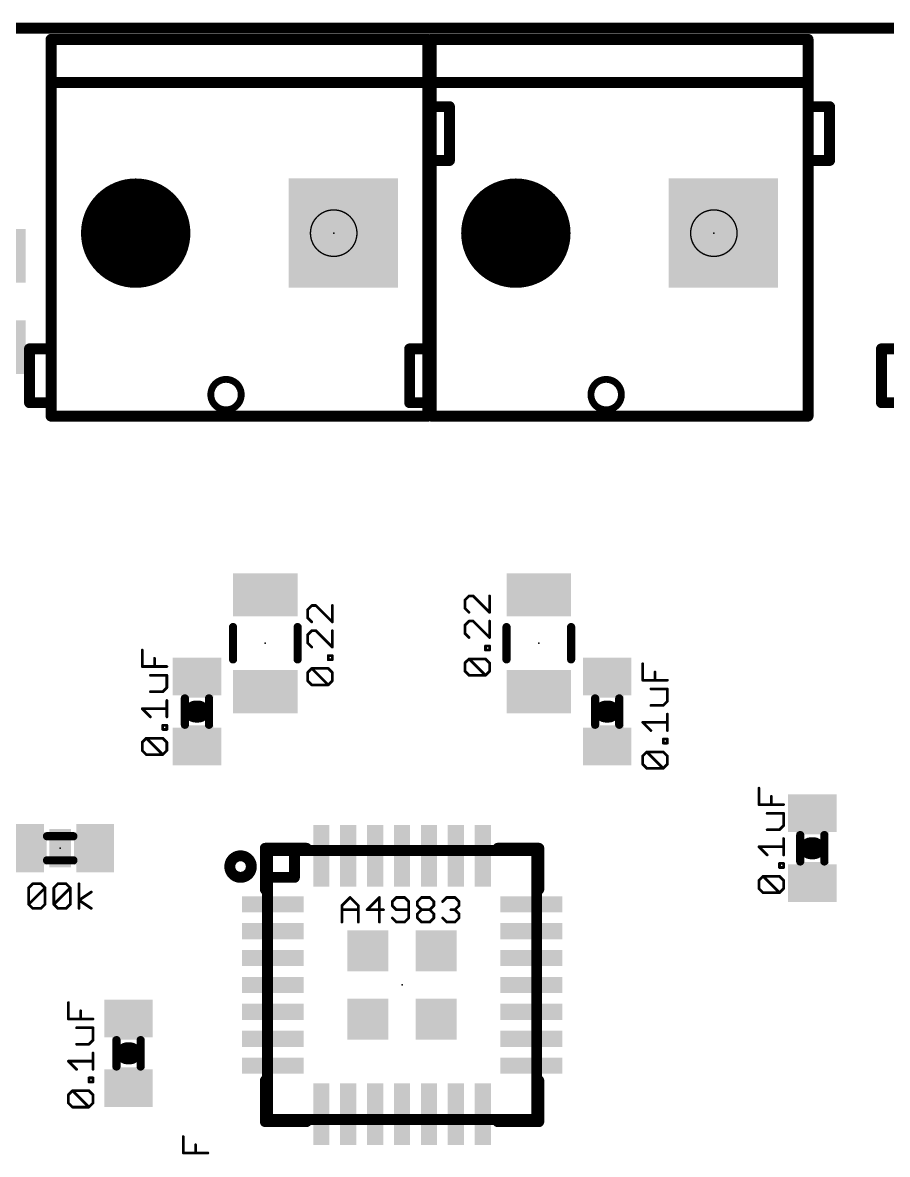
# Model space of a CAD drawing. Extents: x -1.3 to 57.3, y -0.1 to 66.1.
# Drawn here: x 9.46 to 25.52, y 45.11 to 66.14 of the extents above; entities that cross this region are included whole.
import ezdxf

# ---------------------------------------------------------------- set-up
doc = ezdxf.new("R2010")
doc.units = 0
for name, color, linetype in [('17', 110, 'CONTINUOUS'), ('20', 53, 'CONTINUOUS'), ('21', 31, 'CONTINUOUS'), ('23', 53, 'CONTINUOUS'), ('27', 253, 'CONTINUOUS'), ('31', 253, 'CONTINUOUS'), ('51', 53, 'CONTINUOUS')]:
    doc.layers.add(name, color=color, linetype=linetype)

# ---------------------------------------------------------------- blocks, each defined once
blk = doc.blocks.new('RECT')
blk.add_solid([(-0.5, -0.5), (0.5, -0.5), (-0.5, 0.5), (0.5, 0.5)])
blk = doc.blocks.new('SQUAREP')
blk.add_solid([(-0.5, -0.5), (0.5, -0.5), (-0.5, 0.5), (0.5, 0.5)])
blk = doc.blocks.new('ROUNDP')
at = {"const_width": 0.5}
blk.add_lwpolyline([(0, -0.25, 1), (0, 0.25, 1), (0, -0.25)], format="xyb", dxfattribs=at)

msp = doc.modelspace()

# ---------------------------------------------------------------- linework, layer by layer
at = {"layer": '20', "const_width": 0.2032}
msp.add_lwpolyline([(57.15, 66.04), (0, 66.04)], dxfattribs=at)
at = {"layer": '21'}
for points, const_width in [([(9.99, 65.03), (9.99, 65.83)], 0.2032), ([(9.99, 65.83), (16.99, 65.83)], 0.2032), ([(16.99, 65.83), (16.99, 65.03)], 0.2032), ([(17.0512, 65.03), (17.0512, 65.83)], 0.2032), ([(17.0512, 65.83), (24.0512, 65.83)], 0.2032), ([(24.0512, 65.83), (24.0512, 65.03)], 0.2032), ([(9.99, 58.83), (9.99, 65.03)], 0.2032), ([(9.99, 65.03), (16.99, 65.03)], 0.2032), ([(16.99, 65.03), (16.99, 58.83)], 0.2032), ([(17.0512, 58.83), (17.0512, 65.03)], 0.2032), ([(17.0512, 65.03), (24.0512, 65.03)], 0.2032), ([(24.0512, 65.03), (24.0512, 58.83)], 0.2032), ([(16.99, 58.83), (9.99, 58.83)], 0.2032), ([(24.0512, 58.83), (17.0512, 58.83)], 0.2032), ([(13.37, 54.91), (13.37, 54.31)], 0.1524), ([(14.57, 54.91), (14.57, 54.31)], 0.1524), ([(18.45, 54.91), (18.45, 54.31)], 0.1524), ([(19.65, 54.91), (19.65, 54.31)], 0.1524), ([(12.6695, 53.34), (12.7305, 53.34)], 0.4064), ([(20.2895, 53.34), (20.3505, 53.34)], 0.4064), ([(13.97, 50.8), (13.97, 50.038)], 0.2032), ([(13.97, 50.8), (14.732, 50.8)], 0.2032), ([(19.05, 50.8), (18.288, 50.8)], 0.2032), ([(24.0995, 50.8), (24.1605, 50.8)], 0.4064), ([(14.51, 50.76), (14.51, 50.26)], 0.2032), ([(19.05, 50.76), (19.05, 50.038)], 0.2032), ([(14.51, 50.26), (14.01, 50.26)], 0.2032), ([(11.4605, 46.99), (11.3995, 46.99)], 0.4064), ([(13.97, 45.72), (13.97, 46.482)], 0.2032), ([(19.05, 45.72), (19.05, 46.482)], 0.2032), ([(13.97, 45.72), (14.732, 45.72)], 0.2032), ([(19.05, 45.72), (18.288, 45.72)], 0.2032)]:
    msp.add_lwpolyline(points, dxfattribs=dict(at, const_width=const_width))
for points, const_width in [([(10.0408, 65.83, 1), (9.9392, 65.83)], 0.1016), ([(9.99, 65.8808, 1), (9.99, 65.7792)], 0.1016), ([(17.0408, 65.83, 1), (16.9392, 65.83)], 0.1016), ([(16.99, 65.7792, 1), (16.99, 65.8808)], 0.1016), ([(17.102, 65.83, 1), (17.0004, 65.83)], 0.1016), ([(17.0512, 65.8808, 1), (17.0512, 65.7792)], 0.1016), ([(24.102, 65.83, 1), (24.0004, 65.83)], 0.1016), ([(24.0512, 65.7792, 1), (24.0512, 65.8808)], 0.1016), ([(10.0408, 65.03, 1), (9.9392, 65.03)], 0.1016), ([(9.99, 65.0808, 1), (9.99, 64.9792)], 0.1016), ([(9.9392, 65.03, 1), (10.0408, 65.03)], 0.1016), ([(17.0408, 65.03, 1), (16.9392, 65.03)], 0.1016), ([(16.9392, 65.03, 1), (17.0408, 65.03)], 0.1016), ([(16.99, 64.9792, 1), (16.99, 65.0808)], 0.1016), ([(17.102, 65.03, 1), (17.0004, 65.03)], 0.1016), ([(17.0512, 65.0808, 1), (17.0512, 64.9792)], 0.1016), ([(17.0004, 65.03, 1), (17.102, 65.03)], 0.1016), ([(24.102, 65.03, 1), (24.0004, 65.03)], 0.1016), ([(24.0004, 65.03, 1), (24.102, 65.03)], 0.1016), ([(24.0512, 64.9792, 1), (24.0512, 65.0808)], 0.1016), ([(9.99, 58.8808, 1), (9.99, 58.7792)], 0.1016), ([(16.99, 58.7792, 1), (16.99, 58.8808)], 0.1016), ([(17.0512, 58.8808, 1), (17.0512, 58.7792)], 0.1016), ([(24.0512, 58.7792, 1), (24.0512, 58.8808)], 0.1016), ([(9.9392, 58.83, 1), (10.0408, 58.83)], 0.1016), ([(16.9392, 58.83, 1), (17.0408, 58.83)], 0.1016), ([(17.0004, 58.83, 1), (17.102, 58.83)], 0.1016), ([(24.0004, 58.83, 1), (24.102, 58.83)], 0.1016), ([(13.4081, 54.91, 1), (13.3319, 54.91)], 0.0762), ([(14.6081, 54.91, 1), (14.5319, 54.91)], 0.0762), ([(18.4881, 54.91, 1), (18.4119, 54.91)], 0.0762), ([(19.6881, 54.91, 1), (19.6119, 54.91)], 0.0762), ([(13.3319, 54.31, 1), (13.4081, 54.31)], 0.0762), ([(14.5319, 54.31, 1), (14.6081, 54.31)], 0.0762), ([(18.4119, 54.31, 1), (18.4881, 54.31)], 0.0762), ([(19.6119, 54.31, 1), (19.6881, 54.31)], 0.0762), ([(12.6695, 53.4416, 1), (12.6695, 53.2384)], 0.2032), ([(12.7305, 53.2384, 1), (12.7305, 53.4416)], 0.2032), ([(20.2895, 53.4416, 1), (20.2895, 53.2384)], 0.2032), ([(20.3505, 53.2384, 1), (20.3505, 53.4416)], 0.2032), ([(14.0208, 50.8, 1), (13.9192, 50.8)], 0.1016), ([(13.97, 50.8508, 1), (13.97, 50.7492)], 0.1016), ([(14.732, 50.7492, 1), (14.732, 50.8508)], 0.1016), ([(18.288, 50.8508, 1), (18.288, 50.7492)], 0.1016), ([(19.05, 50.7492, 1), (19.05, 50.8508)], 0.1016), ([(24.0995, 50.9016, 1), (24.0995, 50.6984)], 0.2032), ([(24.1605, 50.6984, 1), (24.1605, 50.9016)], 0.2032), ([(13.51, 50.26, 1), (13.51, 50.66, 1), (13.51, 50.26)], 0.2032), ([(14.5608, 50.76, 1), (14.4592, 50.76)], 0.1016), ([(19.1008, 50.76, 1), (18.9992, 50.76)], 0.1016), ([(14.01, 50.3108, 1), (14.01, 50.2092)], 0.1016), ([(14.4592, 50.26, 1), (14.5608, 50.26)], 0.1016), ([(14.51, 50.2092, 1), (14.51, 50.3108)], 0.1016), ([(13.9192, 50.038, 1), (14.0208, 50.038)], 0.1016), ([(18.9992, 50.038, 1), (19.1008, 50.038)], 0.1016), ([(11.3995, 47.0916, 1), (11.3995, 46.8884)], 0.2032), ([(11.4605, 46.8884, 1), (11.4605, 47.0916)], 0.2032), ([(14.0208, 46.482, 1), (13.9192, 46.482)], 0.1016), ([(19.1008, 46.482, 1), (18.9992, 46.482)], 0.1016), ([(13.97, 45.7708, 1), (13.97, 45.6692)], 0.1016), ([(13.9192, 45.72, 1), (14.0208, 45.72)], 0.1016), ([(14.732, 45.6692, 1), (14.732, 45.7708)], 0.1016), ([(18.288, 45.7708, 1), (18.288, 45.6692)], 0.1016), ([(18.9992, 45.72, 1), (19.1008, 45.72)], 0.1016), ([(19.05, 45.6692, 1), (19.05, 45.7708)], 0.1016)]:
    msp.add_lwpolyline(points, format="xyb", dxfattribs=dict(at, const_width=const_width))
at = {"layer": '23'}
for p in [(15.24, 62.23), (22.3012, 62.23), (13.97, 54.61), (19.05, 54.61), (12.7, 53.34), (20.32, 53.34), (10.16, 50.8), (24.13, 50.8), (16.51, 48.26), (11.43, 46.99)]:
    msp.add_point(p, dxfattribs=at)
at = {"layer": '27', "const_width": 0.0508}
for points in [[(14.8333, 55.3109), (14.757, 55.2346)], [(14.9095, 55.3109), (14.8333, 55.3109)], [(15.2146, 55.0058), (14.9095, 55.3109)], [(15.2146, 55.3109), (15.2146, 55.0058)], [(17.7543, 55.4887), (17.678, 55.4124)], [(17.678, 55.4124), (17.678, 55.2599)], [(17.8305, 55.4887), (17.7543, 55.4887)], [(18.1356, 55.1836), (17.8305, 55.4887)], [(18.1356, 55.4887), (18.1356, 55.1836)], [(14.757, 55.2346), (14.757, 55.0821)], [(14.757, 55.0821), (14.8333, 55.0058)], [(17.678, 55.2599), (17.7543, 55.1836)], [(17.7543, 55.0209), (17.678, 54.9447)], [(17.678, 54.9447), (17.678, 54.7921)], [(17.8305, 55.0209), (17.7543, 55.0209)], [(18.1356, 54.7159), (17.8305, 55.0209)], [(18.1356, 55.0209), (18.1356, 54.7159)], [(14.8333, 54.8431), (14.757, 54.7669)], [(14.757, 54.7669), (14.757, 54.6143)], [(14.9095, 54.8431), (14.8333, 54.8431)], [(15.2146, 54.5381), (14.9095, 54.8431)], [(15.2146, 54.8431), (15.2146, 54.5381)], [(17.678, 54.7921), (17.7543, 54.7159)], [(11.6836, 54.1771), (11.6836, 54.4821)], [(14.757, 54.6143), (14.8333, 54.5381)], [(18.0593, 54.482), (18.0593, 54.5583)], [(18.0593, 54.5583), (18.1356, 54.5583)], [(18.1356, 54.482), (18.0593, 54.482)], [(18.1356, 54.5583), (18.1356, 54.482)], [(11.9124, 54.1771), (11.9124, 54.3296)], [(15.1383, 54.3042), (15.1383, 54.3805)], [(15.1383, 54.3805), (15.2146, 54.3805)], [(15.2146, 54.3042), (15.1383, 54.3042)], [(15.2146, 54.3805), (15.2146, 54.3042)], [(17.678, 54.243), (17.7543, 54.3193)], [(17.678, 54.0905), (17.678, 54.243)], [(17.7543, 54.3193), (18.0593, 54.3193)], [(18.0593, 54.0142), (17.7543, 54.3193)], [(18.0593, 54.3193), (18.1356, 54.243)], [(18.1356, 54.243), (18.1356, 54.0905)], [(12.1412, 54.1771), (11.6836, 54.1771)], [(14.757, 54.0652), (14.8333, 54.1415)], [(14.757, 53.9127), (14.757, 54.0652)], [(14.8333, 54.1415), (15.1383, 54.1415)], [(15.1383, 53.8364), (14.8333, 54.1415)], [(15.1383, 54.1415), (15.2146, 54.0652)], [(15.2146, 54.0652), (15.2146, 53.9127)], [(17.7543, 54.0142), (17.678, 54.0905)], [(18.1356, 54.0905), (18.0593, 54.0142)], [(20.98, 53.9231), (20.98, 54.2281)], [(21.2088, 53.9231), (21.2088, 54.0756)], [(12.1412, 54.0144), (11.8361, 54.0144)], [(12.1412, 53.7856), (12.1412, 54.0144)], [(14.8333, 53.8364), (14.757, 53.9127)], [(15.1383, 53.8364), (14.8333, 53.8364)], [(15.2146, 53.9127), (15.1383, 53.8364)], [(18.0593, 54.0142), (17.7543, 54.0142)], [(21.4376, 53.9231), (20.98, 53.9231)], [(11.8361, 53.7093), (12.0649, 53.7093)], [(12.0649, 53.7093), (12.1412, 53.7856)], [(21.4376, 53.7604), (21.1325, 53.7604)], [(21.4376, 53.5316), (21.4376, 53.7604)], [(11.8361, 53.2415), (11.6836, 53.3941)], [(11.6836, 53.3941), (12.1412, 53.3941)], [(12.1412, 53.2415), (12.1412, 53.5466)], [(21.1325, 53.4553), (21.3613, 53.4553)], [(21.3613, 53.4553), (21.4376, 53.5316)], [(21.4376, 52.9875), (21.4376, 53.2926)], [(12.0649, 53.0077), (12.0649, 53.0839)], [(12.0649, 53.0839), (12.1412, 53.0839)], [(12.1412, 53.0077), (12.0649, 53.0077)], [(12.1412, 53.0839), (12.1412, 53.0077)], [(21.1325, 52.9875), (20.98, 53.1401)], [(20.98, 53.1401), (21.4376, 53.1401)], [(11.6836, 52.7687), (11.7599, 52.845)], [(11.6836, 52.6162), (11.6836, 52.7687)], [(11.7599, 52.845), (12.0649, 52.845)], [(12.0649, 52.5399), (11.7599, 52.845)], [(12.0649, 52.845), (12.1412, 52.7687)], [(12.1412, 52.7687), (12.1412, 52.6162)], [(21.3613, 52.7537), (21.3613, 52.8299)], [(21.3613, 52.8299), (21.4376, 52.8299)], [(21.4376, 52.8299), (21.4376, 52.7537)], [(11.7599, 52.5399), (11.6836, 52.6162)], [(12.1412, 52.6162), (12.0649, 52.5399)], [(20.98, 52.5147), (21.0563, 52.591)], [(21.0563, 52.591), (21.3613, 52.591)], [(21.3613, 52.2859), (21.0563, 52.591)], [(21.4376, 52.7537), (21.3613, 52.7537)], [(21.3613, 52.591), (21.4376, 52.5147)], [(12.0649, 52.5399), (11.7599, 52.5399)], [(20.98, 52.3622), (20.98, 52.5147)], [(21.0563, 52.2859), (20.98, 52.3622)], [(21.4376, 52.3622), (21.3613, 52.2859)], [(21.4376, 52.5147), (21.4376, 52.3622)], [(21.3613, 52.2859), (21.0563, 52.2859)], [(23.139, 51.6117), (23.139, 51.9167)], [(23.3678, 51.6117), (23.3678, 51.7642)], [(23.5966, 51.6117), (23.139, 51.6117)], [(23.5966, 51.449), (23.2915, 51.449)], [(23.5966, 51.2202), (23.5966, 51.449)], [(23.2915, 51.1439), (23.5203, 51.1439)], [(23.5203, 51.1439), (23.5966, 51.2202)], [(23.5966, 50.6761), (23.5966, 50.9812)], [(23.2915, 50.6761), (23.139, 50.8287)], [(23.139, 50.8287), (23.5966, 50.8287)], [(23.5203, 50.4423), (23.5203, 50.5185)], [(23.5203, 50.5185), (23.5966, 50.5185)], [(23.5966, 50.5185), (23.5966, 50.4423)], [(23.139, 50.2033), (23.2153, 50.2796)], [(23.2153, 50.2796), (23.5203, 50.2796)], [(23.5203, 49.9745), (23.2153, 50.2796)], [(23.5966, 50.4423), (23.5203, 50.4423)], [(23.5203, 50.2796), (23.5966, 50.2033)], [(9.5737, 50.0637), (9.6499, 50.14)], [(9.5737, 49.7587), (9.5737, 50.0637)], [(9.5737, 49.7587), (9.8787, 50.0637)], [(9.6499, 50.14), (9.8025, 50.14)], [(9.8025, 50.14), (9.8787, 50.0637)], [(9.8787, 50.0637), (9.8787, 49.7587)], [(10.0414, 50.0637), (10.1177, 50.14)], [(10.0414, 49.7587), (10.0414, 50.0637)], [(10.0414, 49.7587), (10.3465, 50.0637)], [(10.1177, 50.14), (10.2702, 50.14)], [(10.2702, 50.14), (10.3465, 50.0637)], [(10.3465, 50.0637), (10.3465, 49.7587)], [(10.5092, 49.6824), (10.5092, 50.14)], [(23.139, 50.0508), (23.139, 50.2033)], [(23.2153, 49.9745), (23.139, 50.0508)], [(23.5966, 50.0508), (23.5203, 49.9745)], [(23.5966, 50.2033), (23.5966, 50.0508)], [(10.5092, 49.8349), (10.738, 49.9875)], [(10.738, 49.6824), (10.5092, 49.8349)], [(15.3924, 49.7335), (15.5449, 49.886)], [(15.5449, 49.886), (15.6975, 49.7335)], [(16.089, 49.886), (15.8602, 49.6572)], [(16.089, 49.4284), (16.089, 49.886)], [(16.4042, 49.886), (16.3279, 49.8097)], [(16.5567, 49.886), (16.4042, 49.886)], [(16.633, 49.8097), (16.5567, 49.886)], [(16.7957, 49.8097), (16.8719, 49.886)], [(16.8719, 49.886), (17.0245, 49.886)], [(17.0245, 49.886), (17.1007, 49.8097)], [(17.2634, 49.8097), (17.3397, 49.886)], [(17.3397, 49.886), (17.4922, 49.886)], [(17.4922, 49.886), (17.5685, 49.8097)], [(23.5203, 49.9745), (23.2153, 49.9745)], [(9.6499, 49.6824), (9.5737, 49.7587)], [(9.8025, 49.6824), (9.6499, 49.6824)], [(9.8787, 49.7587), (9.8025, 49.6824)], [(10.1177, 49.6824), (10.0414, 49.7587)], [(10.2702, 49.6824), (10.1177, 49.6824)], [(10.3465, 49.7587), (10.2702, 49.6824)], [(15.3924, 49.4284), (15.3924, 49.7335)], [(15.3924, 49.6572), (15.6975, 49.6572)], [(15.6975, 49.7335), (15.6975, 49.4284)], [(15.8602, 49.6572), (16.1652, 49.6572)], [(16.3279, 49.8097), (16.3279, 49.7335)], [(16.3279, 49.7335), (16.4042, 49.6572)], [(16.4042, 49.6572), (16.633, 49.6572)], [(16.633, 49.5047), (16.633, 49.8097)], [(16.7957, 49.7335), (16.7957, 49.8097)], [(16.8719, 49.6572), (16.7957, 49.7335)], [(16.7957, 49.5809), (16.8719, 49.6572)], [(16.8719, 49.6572), (17.0245, 49.6572)], [(17.1007, 49.7335), (17.0245, 49.6572)], [(17.0245, 49.6572), (17.1007, 49.5809)], [(17.1007, 49.8097), (17.1007, 49.7335)], [(17.4922, 49.6572), (17.416, 49.6572)], [(17.5685, 49.7335), (17.4922, 49.6572)], [(17.4922, 49.6572), (17.5685, 49.5809)], [(17.5685, 49.8097), (17.5685, 49.7335)], [(16.3279, 49.5047), (16.4042, 49.4284)], [(16.4042, 49.4284), (16.5567, 49.4284)], [(16.5567, 49.4284), (16.633, 49.5047)], [(16.7957, 49.5047), (16.7957, 49.5809)], [(16.8719, 49.4284), (16.7957, 49.5047)], [(17.0245, 49.4284), (16.8719, 49.4284)], [(17.1007, 49.5047), (17.0245, 49.4284)], [(17.1007, 49.5809), (17.1007, 49.5047)], [(17.3397, 49.4284), (17.2634, 49.5047)], [(17.4922, 49.4284), (17.3397, 49.4284)], [(17.5685, 49.5047), (17.4922, 49.4284)], [(17.5685, 49.5809), (17.5685, 49.5047)], [(10.312, 47.6271), (10.312, 47.9322)], [(10.5408, 47.6271), (10.5408, 47.7797)], [(10.7696, 47.6271), (10.312, 47.6271)], [(10.7696, 47.4644), (10.4645, 47.4644)], [(10.7696, 47.2356), (10.7696, 47.4644)], [(10.4645, 47.1594), (10.6933, 47.1594)], [(10.6933, 47.1594), (10.7696, 47.2356)], [(10.7696, 46.6916), (10.7696, 46.9967)], [(10.4645, 46.6916), (10.312, 46.8441)], [(10.312, 46.8441), (10.7696, 46.8441)], [(10.6933, 46.4577), (10.6933, 46.534)], [(10.6933, 46.534), (10.7696, 46.534)], [(10.7696, 46.4577), (10.6933, 46.4577)], [(10.7696, 46.534), (10.7696, 46.4577)], [(10.312, 46.2188), (10.3883, 46.295)], [(10.3883, 46.295), (10.6933, 46.295)], [(10.6933, 45.99), (10.3883, 46.295)], [(10.6933, 46.295), (10.7696, 46.2188)], [(10.312, 46.0662), (10.312, 46.2188)], [(10.3883, 45.99), (10.312, 46.0662)], [(10.7696, 46.0662), (10.6933, 45.99)], [(10.7696, 46.2188), (10.7696, 46.0662)], [(10.6933, 45.99), (10.3883, 45.99)], [(12.4456, 45.1379), (12.4456, 45.443)], [(12.6744, 45.1379), (12.6744, 45.2905)], [(12.9032, 45.1379), (12.4456, 45.1379)]]:
    msp.add_lwpolyline(points, dxfattribs=at)
at = {"layer": '27', "const_width": 0.0254}
for points in [[(14.8333, 55.3236, 1), (14.8333, 55.2982)], [(14.8423, 55.3019, 1), (14.8243, 55.3199)], [(14.9185, 55.3199, 1), (14.9006, 55.3019)], [(14.9095, 55.2982, 1), (14.9095, 55.3236)], [(15.2273, 55.3109, 1), (15.2019, 55.3109)], [(17.6907, 55.4124, 1), (17.6653, 55.4124)], [(17.669, 55.4214, 1), (17.687, 55.4035)], [(17.7543, 55.5014, 1), (17.7543, 55.476)], [(17.7633, 55.4797, 1), (17.7453, 55.4977)], [(17.8395, 55.4977, 1), (17.8216, 55.4797)], [(17.8305, 55.476, 1), (17.8305, 55.5014)], [(18.1483, 55.4887, 1), (18.1229, 55.4887)], [(14.7697, 55.2346, 1), (14.7443, 55.2346)], [(14.748, 55.2436, 1), (14.766, 55.2257)], [(14.766, 55.0911, 1), (14.748, 55.0731)], [(17.687, 55.2689, 1), (17.669, 55.2509)], [(17.6653, 55.2599, 1), (17.6907, 55.2599)], [(17.7453, 55.1747, 1), (17.7633, 55.1926)], [(18.1229, 55.1836, 1), (18.1483, 55.1836)], [(18.1266, 55.1747, 1), (18.1446, 55.1926)], [(14.7443, 55.0821, 1), (14.7697, 55.0821)], [(14.8243, 54.9969, 1), (14.8423, 55.0148)], [(15.2019, 55.0058, 1), (15.2273, 55.0058)], [(15.2056, 54.9969, 1), (15.2236, 55.0148)], [(17.6907, 54.9447, 1), (17.6653, 54.9447)], [(17.669, 54.9537, 1), (17.687, 54.9357)], [(17.7543, 55.0336, 1), (17.7543, 55.0082)], [(17.7633, 55.012, 1), (17.7453, 55.0299)], [(17.8395, 55.0299, 1), (17.8216, 55.012)], [(17.8305, 55.0082, 1), (17.8305, 55.0336)], [(18.1483, 55.0209, 1), (18.1229, 55.0209)], [(14.7697, 54.7669, 1), (14.7443, 54.7669)], [(14.748, 54.7759, 1), (14.766, 54.7579)], [(14.8333, 54.8558, 1), (14.8333, 54.8304)], [(14.8423, 54.8342, 1), (14.8243, 54.8521)], [(14.9185, 54.8521, 1), (14.9006, 54.8342)], [(14.9095, 54.8304, 1), (14.9095, 54.8558)], [(15.2273, 54.8431, 1), (15.2019, 54.8431)], [(17.687, 54.8011, 1), (17.669, 54.7832)], [(17.6653, 54.7921, 1), (17.6907, 54.7921)], [(17.7453, 54.7069, 1), (17.7633, 54.7249)], [(18.1229, 54.7159, 1), (18.1483, 54.7159)], [(18.1266, 54.7069, 1), (18.1446, 54.7249)], [(11.6963, 54.4821, 1), (11.6709, 54.4821)], [(14.766, 54.6233, 1), (14.748, 54.6054)], [(14.7443, 54.6143, 1), (14.7697, 54.6143)], [(14.8243, 54.5291, 1), (14.8423, 54.5471)], [(15.2019, 54.5381, 1), (15.2273, 54.5381)], [(15.2056, 54.5291, 1), (15.2236, 54.5471)], [(18.072, 54.5583, 1), (18.0466, 54.5583)], [(18.0593, 54.571, 1), (18.0593, 54.5456)], [(18.0593, 54.4947, 1), (18.0593, 54.4693)], [(18.0466, 54.482, 1), (18.072, 54.482)], [(18.1483, 54.5583, 1), (18.1229, 54.5583)], [(18.1229, 54.482, 1), (18.1483, 54.482)], [(18.1356, 54.5456, 1), (18.1356, 54.571)], [(18.1356, 54.4693, 1), (18.1356, 54.4947)], [(11.9251, 54.3296, 1), (11.8997, 54.3296)], [(15.151, 54.3805, 1), (15.1256, 54.3805)], [(15.1383, 54.3932, 1), (15.1383, 54.3678)], [(15.1383, 54.3169, 1), (15.1383, 54.2915)], [(15.1256, 54.3042, 1), (15.151, 54.3042)], [(15.2273, 54.3805, 1), (15.2019, 54.3805)], [(15.2019, 54.3042, 1), (15.2273, 54.3042)], [(15.2146, 54.3678, 1), (15.2146, 54.3932)], [(15.2146, 54.2915, 1), (15.2146, 54.3169)], [(17.6907, 54.243, 1), (17.6653, 54.243)], [(17.669, 54.252, 1), (17.687, 54.2341)], [(17.7543, 54.332, 1), (17.7543, 54.3066)], [(17.7633, 54.3283, 1), (17.7453, 54.3103)], [(17.7633, 54.3103, 1), (17.7453, 54.3283)], [(18.0683, 54.3283, 1), (18.0504, 54.3103)], [(18.0593, 54.3066, 1), (18.0593, 54.332)], [(18.1483, 54.243, 1), (18.1229, 54.243)], [(18.1266, 54.2341, 1), (18.1446, 54.252)], [(11.6836, 54.1898, 1), (11.6836, 54.1644)], [(11.6709, 54.1771, 1), (11.6963, 54.1771)], [(11.8997, 54.1771, 1), (11.9251, 54.1771)], [(12.1412, 54.1644, 1), (12.1412, 54.1898)], [(14.7697, 54.0652, 1), (14.7443, 54.0652)], [(14.748, 54.0742, 1), (14.766, 54.0563)], [(14.8333, 54.1542, 1), (14.8333, 54.1288)], [(14.8423, 54.1505, 1), (14.8243, 54.1325)], [(14.8423, 54.1325, 1), (14.8243, 54.1505)], [(15.1473, 54.1505, 1), (15.1294, 54.1325)], [(15.1383, 54.1288, 1), (15.1383, 54.1542)], [(15.2273, 54.0652, 1), (15.2019, 54.0652)], [(15.2056, 54.0563, 1), (15.2236, 54.0742)], [(17.687, 54.0995, 1), (17.669, 54.0815)], [(17.6653, 54.0905, 1), (17.6907, 54.0905)], [(18.1229, 54.0905, 1), (18.1483, 54.0905)], [(18.1446, 54.0815, 1), (18.1266, 54.0995)], [(20.9927, 54.2281, 1), (20.9673, 54.2281)], [(21.2215, 54.0756, 1), (21.1961, 54.0756)], [(11.8361, 54.0271, 1), (11.8361, 54.0017)], [(12.1539, 54.0144, 1), (12.1285, 54.0144)], [(12.1412, 54.0017, 1), (12.1412, 54.0271)], [(14.766, 53.9217, 1), (14.748, 53.9037)], [(14.7443, 53.9127, 1), (14.7697, 53.9127)], [(14.8333, 53.8491, 1), (14.8333, 53.8237)], [(14.8243, 53.8275, 1), (14.8423, 53.8454)], [(15.1294, 53.8454, 1), (15.1473, 53.8275)], [(15.1294, 53.8275, 1), (15.1473, 53.8454)], [(15.1383, 53.8237, 1), (15.1383, 53.8491)], [(15.2019, 53.9127, 1), (15.2273, 53.9127)], [(15.2236, 53.9037, 1), (15.2056, 53.9217)], [(17.7543, 54.0269, 1), (17.7543, 54.0015)], [(17.7453, 54.0053, 1), (17.7633, 54.0232)], [(18.0504, 54.0232, 1), (18.0683, 54.0053)], [(18.0504, 54.0053, 1), (18.0683, 54.0232)], [(18.0593, 54.0015, 1), (18.0593, 54.0269)], [(20.98, 53.9358, 1), (20.98, 53.9104)], [(20.9673, 53.9231, 1), (20.9927, 53.9231)], [(21.1961, 53.9231, 1), (21.2215, 53.9231)], [(21.4376, 53.9104, 1), (21.4376, 53.9358)], [(11.8361, 53.722, 1), (11.8361, 53.6966)], [(12.056, 53.7183, 1), (12.0739, 53.7003)], [(12.0649, 53.6966, 1), (12.0649, 53.722)], [(12.1285, 53.7856, 1), (12.1539, 53.7856)], [(12.1502, 53.7766, 1), (12.1322, 53.7945)], [(21.1325, 53.7731, 1), (21.1325, 53.7477)], [(21.4503, 53.7604, 1), (21.4249, 53.7604)], [(21.4376, 53.7477, 1), (21.4376, 53.7731)], [(11.6836, 53.4068, 1), (11.6836, 53.3814)], [(11.6926, 53.403, 1), (11.6746, 53.3851)], [(12.1539, 53.5466, 1), (12.1285, 53.5466)], [(12.1412, 53.3814, 1), (12.1412, 53.4068)], [(21.1325, 53.468, 1), (21.1325, 53.4426)], [(21.3524, 53.4643, 1), (21.3703, 53.4463)], [(21.3613, 53.4426, 1), (21.3613, 53.468)], [(21.4249, 53.5316, 1), (21.4503, 53.5316)], [(21.4466, 53.5226, 1), (21.4286, 53.5405)], [(11.8272, 53.2326, 1), (11.8451, 53.2505)], [(12.1285, 53.2415, 1), (12.1539, 53.2415)], [(21.4503, 53.2926, 1), (21.4249, 53.2926)], [(12.0776, 53.0839, 1), (12.0522, 53.0839)], [(12.0649, 53.0966, 1), (12.0649, 53.0712)], [(12.0649, 53.0204, 1), (12.0649, 52.995)], [(12.0522, 53.0077, 1), (12.0776, 53.0077)], [(12.1539, 53.0839, 1), (12.1285, 53.0839)], [(12.1285, 53.0077, 1), (12.1539, 53.0077)], [(12.1412, 53.0712, 1), (12.1412, 53.0966)], [(12.1412, 52.995, 1), (12.1412, 53.0204)], [(20.98, 53.1528, 1), (20.98, 53.1274)], [(20.989, 53.149, 1), (20.971, 53.1311)], [(21.1236, 52.9786, 1), (21.1415, 52.9965)], [(21.4249, 52.9875, 1), (21.4503, 52.9875)], [(21.4376, 53.1274, 1), (21.4376, 53.1528)], [(11.6963, 52.7687, 1), (11.6709, 52.7687)], [(11.6746, 52.7777, 1), (11.6926, 52.7597)], [(11.7599, 52.8577, 1), (11.7599, 52.8323)], [(11.7689, 52.8539, 1), (11.7509, 52.836)], [(11.7689, 52.836, 1), (11.7509, 52.8539)], [(12.0739, 52.8539, 1), (12.056, 52.836)], [(12.0649, 52.8323, 1), (12.0649, 52.8577)], [(12.1539, 52.7687, 1), (12.1285, 52.7687)], [(12.1322, 52.7597, 1), (12.1502, 52.7777)], [(21.374, 52.8299, 1), (21.3486, 52.8299)], [(21.3613, 52.8426, 1), (21.3613, 52.8172)], [(21.4503, 52.8299, 1), (21.4249, 52.8299)], [(21.4376, 52.8172, 1), (21.4376, 52.8426)], [(11.6926, 52.6251, 1), (11.6746, 52.6072)], [(11.6709, 52.6162, 1), (11.6963, 52.6162)], [(12.1285, 52.6162, 1), (12.1539, 52.6162)], [(12.1502, 52.6072, 1), (12.1322, 52.6251)], [(21.0563, 52.6037, 1), (21.0563, 52.5783)], [(21.0653, 52.5999, 1), (21.0473, 52.582)], [(21.0653, 52.582, 1), (21.0473, 52.5999)], [(21.3613, 52.7664, 1), (21.3613, 52.741)], [(21.3486, 52.7537, 1), (21.374, 52.7537)], [(21.3703, 52.5999, 1), (21.3524, 52.582)], [(21.3613, 52.5783, 1), (21.3613, 52.6037)], [(21.4249, 52.7537, 1), (21.4503, 52.7537)], [(21.4376, 52.741, 1), (21.4376, 52.7664)], [(11.7599, 52.5526, 1), (11.7599, 52.5272)], [(11.7509, 52.5309, 1), (11.7689, 52.5489)], [(12.056, 52.5489, 1), (12.0739, 52.5309)], [(12.056, 52.5309, 1), (12.0739, 52.5489)], [(12.0649, 52.5272, 1), (12.0649, 52.5526)], [(20.9927, 52.5147, 1), (20.9673, 52.5147)], [(20.971, 52.5237, 1), (20.989, 52.5057)], [(20.989, 52.3711, 1), (20.971, 52.3532)], [(20.9673, 52.3622, 1), (20.9927, 52.3622)], [(21.4503, 52.5147, 1), (21.4249, 52.5147)], [(21.4249, 52.3622, 1), (21.4503, 52.3622)], [(21.4286, 52.5057, 1), (21.4466, 52.5237)], [(21.4466, 52.3532, 1), (21.4286, 52.3711)], [(21.0563, 52.2986, 1), (21.0563, 52.2732)], [(21.0473, 52.2769, 1), (21.0653, 52.2949)], [(21.3524, 52.2949, 1), (21.3703, 52.2769)], [(21.3524, 52.2769, 1), (21.3703, 52.2949)], [(21.3613, 52.2732, 1), (21.3613, 52.2986)], [(23.1517, 51.9167, 1), (23.1263, 51.9167)], [(23.3805, 51.7642, 1), (23.3551, 51.7642)], [(23.139, 51.6244, 1), (23.139, 51.599)], [(23.1263, 51.6117, 1), (23.1517, 51.6117)], [(23.3551, 51.6117, 1), (23.3805, 51.6117)], [(23.5966, 51.599, 1), (23.5966, 51.6244)], [(23.2915, 51.4617, 1), (23.2915, 51.4363)], [(23.6093, 51.449, 1), (23.5839, 51.449)], [(23.5966, 51.4363, 1), (23.5966, 51.4617)], [(23.2915, 51.1566, 1), (23.2915, 51.1312)], [(23.5114, 51.1529, 1), (23.5293, 51.1349)], [(23.5203, 51.1312, 1), (23.5203, 51.1566)], [(23.5839, 51.2202, 1), (23.6093, 51.2202)], [(23.6056, 51.2112, 1), (23.5876, 51.2291)], [(23.6093, 50.9812, 1), (23.5839, 50.9812)], [(23.139, 50.8414, 1), (23.139, 50.816)], [(23.148, 50.8376, 1), (23.13, 50.8197)], [(23.2826, 50.6672, 1), (23.3005, 50.6851)], [(23.5839, 50.6761, 1), (23.6093, 50.6761)], [(23.5966, 50.816, 1), (23.5966, 50.8414)], [(23.533, 50.5185, 1), (23.5076, 50.5185)], [(23.5203, 50.5312, 1), (23.5203, 50.5058)], [(23.6093, 50.5185, 1), (23.5839, 50.5185)], [(23.5966, 50.5058, 1), (23.5966, 50.5312)], [(23.2153, 50.2923, 1), (23.2153, 50.2669)], [(23.2243, 50.2885, 1), (23.2063, 50.2706)], [(23.2243, 50.2706, 1), (23.2063, 50.2885)], [(23.5203, 50.455, 1), (23.5203, 50.4296)], [(23.5076, 50.4423, 1), (23.533, 50.4423)], [(23.5293, 50.2885, 1), (23.5114, 50.2706)], [(23.5203, 50.2669, 1), (23.5203, 50.2923)], [(23.5839, 50.4423, 1), (23.6093, 50.4423)], [(23.5966, 50.4296, 1), (23.5966, 50.455)], [(9.5864, 50.0637, 1), (9.561, 50.0637)], [(9.5647, 50.0727, 1), (9.5826, 50.0547)], [(9.6499, 50.1527, 1), (9.6499, 50.1273)], [(9.6589, 50.131, 1), (9.6409, 50.149)], [(9.8114, 50.149, 1), (9.7935, 50.131)], [(9.8025, 50.1273, 1), (9.8025, 50.1527)], [(9.8914, 50.0637, 1), (9.866, 50.0637)], [(9.8877, 50.0547, 1), (9.8697, 50.0727)], [(9.8697, 50.0547, 1), (9.8877, 50.0727)], [(10.0541, 50.0637, 1), (10.0287, 50.0637)], [(10.0324, 50.0727, 1), (10.0504, 50.0547)], [(10.1177, 50.1527, 1), (10.1177, 50.1273)], [(10.1267, 50.131, 1), (10.1087, 50.149)], [(10.2792, 50.149, 1), (10.2612, 50.131)], [(10.2702, 50.1273, 1), (10.2702, 50.1527)], [(10.3592, 50.0637, 1), (10.3338, 50.0637)], [(10.3555, 50.0547, 1), (10.3375, 50.0727)], [(10.3375, 50.0547, 1), (10.3555, 50.0727)], [(10.5219, 50.14, 1), (10.4965, 50.14)], [(23.1517, 50.2033, 1), (23.1263, 50.2033)], [(23.13, 50.2123, 1), (23.148, 50.1943)], [(23.148, 50.0597, 1), (23.13, 50.0418)], [(23.1263, 50.0508, 1), (23.1517, 50.0508)], [(23.6093, 50.2033, 1), (23.5839, 50.2033)], [(23.5839, 50.0508, 1), (23.6093, 50.0508)], [(23.5876, 50.1943, 1), (23.6056, 50.2123)], [(23.6056, 50.0418, 1), (23.5876, 50.0597)], [(10.5162, 49.8455, 1), (10.5021, 49.8244)], [(10.5021, 49.8455, 1), (10.5162, 49.8244)], [(10.745, 49.9769, 1), (10.7309, 49.998)], [(15.5539, 49.895, 1), (15.5359, 49.877)], [(15.5539, 49.877, 1), (15.5359, 49.895)], [(16.1017, 49.886, 1), (16.0763, 49.886)], [(16.0979, 49.877, 1), (16.08, 49.895)], [(16.4042, 49.8987, 1), (16.4042, 49.8733)], [(16.4132, 49.877, 1), (16.3952, 49.895)], [(16.5657, 49.895, 1), (16.5477, 49.877)], [(16.5567, 49.8733, 1), (16.5567, 49.8987)], [(16.8719, 49.8987, 1), (16.8719, 49.8733)], [(16.8809, 49.877, 1), (16.863, 49.895)], [(17.0335, 49.895, 1), (17.0155, 49.877)], [(17.0245, 49.8733, 1), (17.0245, 49.8987)], [(17.3397, 49.8987, 1), (17.3397, 49.8733)], [(17.3487, 49.877, 1), (17.3307, 49.895)], [(17.5012, 49.895, 1), (17.4833, 49.877)], [(17.4922, 49.8733, 1), (17.4922, 49.8987)], [(23.2153, 49.9872, 1), (23.2153, 49.9618)], [(23.2063, 49.9655, 1), (23.2243, 49.9835)], [(23.5114, 49.9835, 1), (23.5293, 49.9655)], [(23.5114, 49.9655, 1), (23.5293, 49.9835)], [(23.5203, 49.9618, 1), (23.5203, 49.9872)], [(9.5826, 49.7676, 1), (9.5647, 49.7497)], [(9.5647, 49.7676, 1), (9.5826, 49.7497)], [(9.561, 49.7587, 1), (9.5864, 49.7587)], [(9.6499, 49.6951, 1), (9.6499, 49.6697)], [(9.6409, 49.6734, 1), (9.6589, 49.6914)], [(9.7935, 49.6914, 1), (9.8114, 49.6734)], [(9.8025, 49.6697, 1), (9.8025, 49.6951)], [(9.866, 49.7587, 1), (9.8914, 49.7587)], [(9.8877, 49.7497, 1), (9.8697, 49.7676)], [(10.0504, 49.7676, 1), (10.0324, 49.7497)], [(10.0324, 49.7676, 1), (10.0504, 49.7497)], [(10.0287, 49.7587, 1), (10.0541, 49.7587)], [(10.1177, 49.6951, 1), (10.1177, 49.6697)], [(10.1087, 49.6734, 1), (10.1267, 49.6914)], [(10.2612, 49.6914, 1), (10.2792, 49.6734)], [(10.2702, 49.6697, 1), (10.2702, 49.6951)], [(10.3338, 49.7587, 1), (10.3592, 49.7587)], [(10.3555, 49.7497, 1), (10.3375, 49.7676)], [(10.4965, 49.6824, 1), (10.5219, 49.6824)], [(10.7309, 49.6718, 1), (10.745, 49.693)], [(15.4051, 49.7335, 1), (15.3797, 49.7335)], [(15.3834, 49.7424, 1), (15.4014, 49.7245)], [(15.3924, 49.6699, 1), (15.3924, 49.6445)], [(15.7102, 49.7335, 1), (15.6848, 49.7335)], [(15.6885, 49.7245, 1), (15.7064, 49.7424)], [(15.6975, 49.6445, 1), (15.6975, 49.6699)], [(15.8602, 49.6699, 1), (15.8602, 49.6445)], [(15.8512, 49.6662, 1), (15.8691, 49.6482)], [(16.1652, 49.6445, 1), (16.1652, 49.6699)], [(16.3406, 49.8097, 1), (16.3152, 49.8097)], [(16.3189, 49.8187, 1), (16.3369, 49.8007)], [(16.3369, 49.7424, 1), (16.3189, 49.7245)], [(16.3152, 49.7335, 1), (16.3406, 49.7335)], [(16.4042, 49.6699, 1), (16.4042, 49.6445)], [(16.3952, 49.6482, 1), (16.4132, 49.6662)], [(16.6457, 49.8097, 1), (16.6203, 49.8097)], [(16.624, 49.8007, 1), (16.642, 49.8187)], [(16.633, 49.6445, 1), (16.633, 49.6699)], [(16.8084, 49.8097, 1), (16.783, 49.8097)], [(16.7867, 49.8187, 1), (16.8047, 49.8007)], [(16.8047, 49.7424, 1), (16.7867, 49.7245)], [(16.783, 49.7335, 1), (16.8084, 49.7335)], [(16.8719, 49.6699, 1), (16.8719, 49.6445)], [(16.8809, 49.6482, 1), (16.863, 49.6662)], [(16.863, 49.6482, 1), (16.8809, 49.6662)], [(17.0335, 49.6662, 1), (17.0155, 49.6482)], [(17.0155, 49.6662, 1), (17.0335, 49.6482)], [(17.0245, 49.6445, 1), (17.0245, 49.6699)], [(17.1134, 49.8097, 1), (17.088, 49.8097)], [(17.088, 49.7335, 1), (17.1134, 49.7335)], [(17.0918, 49.8007, 1), (17.1097, 49.8187)], [(17.1097, 49.7245, 1), (17.0918, 49.7424)], [(17.2545, 49.8187, 1), (17.2724, 49.8007)], [(17.416, 49.6699, 1), (17.416, 49.6445)], [(17.5012, 49.6662, 1), (17.4833, 49.6482)], [(17.4833, 49.6662, 1), (17.5012, 49.6482)], [(17.4922, 49.6445, 1), (17.4922, 49.6699)], [(17.5812, 49.8097, 1), (17.5558, 49.8097)], [(17.5558, 49.7335, 1), (17.5812, 49.7335)], [(17.5595, 49.8007, 1), (17.5775, 49.8187)], [(17.5775, 49.7245, 1), (17.5595, 49.7424)], [(15.3797, 49.4284, 1), (15.4051, 49.4284)], [(15.6848, 49.4284, 1), (15.7102, 49.4284)], [(16.0763, 49.4284, 1), (16.1017, 49.4284)], [(16.3369, 49.5136, 1), (16.3189, 49.4957)], [(16.4042, 49.4411, 1), (16.4042, 49.4157)], [(16.3952, 49.4194, 1), (16.4132, 49.4374)], [(16.5477, 49.4374, 1), (16.5657, 49.4194)], [(16.5567, 49.4157, 1), (16.5567, 49.4411)], [(16.6203, 49.5047, 1), (16.6457, 49.5047)], [(16.642, 49.4957, 1), (16.624, 49.5136)], [(16.8084, 49.5809, 1), (16.783, 49.5809)], [(16.7867, 49.5899, 1), (16.8047, 49.5719)], [(16.8047, 49.5136, 1), (16.7867, 49.4957)], [(16.783, 49.5047, 1), (16.8084, 49.5047)], [(16.8719, 49.4411, 1), (16.8719, 49.4157)], [(16.863, 49.4194, 1), (16.8809, 49.4374)], [(17.0155, 49.4374, 1), (17.0335, 49.4194)], [(17.0245, 49.4157, 1), (17.0245, 49.4411)], [(17.1134, 49.5809, 1), (17.088, 49.5809)], [(17.088, 49.5047, 1), (17.1134, 49.5047)], [(17.0918, 49.5719, 1), (17.1097, 49.5899)], [(17.1097, 49.4957, 1), (17.0918, 49.5136)], [(17.2724, 49.5136, 1), (17.2545, 49.4957)], [(17.3397, 49.4411, 1), (17.3397, 49.4157)], [(17.3307, 49.4194, 1), (17.3487, 49.4374)], [(17.4833, 49.4374, 1), (17.5012, 49.4194)], [(17.4922, 49.4157, 1), (17.4922, 49.4411)], [(17.5812, 49.5809, 1), (17.5558, 49.5809)], [(17.5558, 49.5047, 1), (17.5812, 49.5047)], [(17.5595, 49.5719, 1), (17.5775, 49.5899)], [(17.5775, 49.4957, 1), (17.5595, 49.5136)], [(10.3247, 47.9322, 1), (10.2993, 47.9322)], [(10.5535, 47.7797, 1), (10.5281, 47.7797)], [(10.312, 47.6398, 1), (10.312, 47.6144)], [(10.2993, 47.6271, 1), (10.3247, 47.6271)], [(10.5281, 47.6271, 1), (10.5535, 47.6271)], [(10.7696, 47.6144, 1), (10.7696, 47.6398)], [(10.4645, 47.4771, 1), (10.4645, 47.4517)], [(10.7823, 47.4644, 1), (10.7569, 47.4644)], [(10.7696, 47.4517, 1), (10.7696, 47.4771)], [(10.4645, 47.1721, 1), (10.4645, 47.1467)], [(10.6844, 47.1684, 1), (10.7023, 47.1504)], [(10.6933, 47.1467, 1), (10.6933, 47.1721)], [(10.7569, 47.2356, 1), (10.7823, 47.2356)], [(10.7786, 47.2267, 1), (10.7606, 47.2446)], [(10.7823, 46.9967, 1), (10.7569, 46.9967)], [(10.321, 46.8531, 1), (10.303, 46.8352)], [(10.312, 46.8568, 1), (10.312, 46.8314)], [(10.4556, 46.6826, 1), (10.4735, 46.7006)], [(10.7569, 46.6916, 1), (10.7823, 46.6916)], [(10.7696, 46.8314, 1), (10.7696, 46.8568)], [(10.706, 46.534, 1), (10.6806, 46.534)], [(10.6933, 46.5467, 1), (10.6933, 46.5213)], [(10.6933, 46.4704, 1), (10.6933, 46.445)], [(10.7823, 46.534, 1), (10.7569, 46.534)], [(10.7696, 46.5213, 1), (10.7696, 46.5467)], [(10.7696, 46.445, 1), (10.7696, 46.4704)], [(10.3883, 46.3077, 1), (10.3883, 46.2823)], [(10.3973, 46.304, 1), (10.3793, 46.2861)], [(10.3973, 46.2861, 1), (10.3793, 46.304)], [(10.6806, 46.4577, 1), (10.706, 46.4577)], [(10.7023, 46.304, 1), (10.6844, 46.2861)], [(10.6933, 46.2823, 1), (10.6933, 46.3077)], [(10.7569, 46.4577, 1), (10.7823, 46.4577)], [(10.3247, 46.2188, 1), (10.2993, 46.2188)], [(10.303, 46.2278, 1), (10.321, 46.2098)], [(10.321, 46.0752, 1), (10.303, 46.0573)], [(10.2993, 46.0662, 1), (10.3247, 46.0662)], [(10.7823, 46.2188, 1), (10.7569, 46.2188)], [(10.7569, 46.0662, 1), (10.7823, 46.0662)], [(10.7606, 46.2098, 1), (10.7786, 46.2278)], [(10.7786, 46.0573, 1), (10.7606, 46.0752)], [(10.3883, 46.0027, 1), (10.3883, 45.9773)], [(10.3793, 45.981, 1), (10.3973, 45.999)], [(10.6844, 45.999, 1), (10.7023, 45.981)], [(10.6844, 45.981, 1), (10.7023, 45.999)], [(10.6933, 45.9773, 1), (10.6933, 46.0027)], [(12.4583, 45.443, 1), (12.4329, 45.443)], [(12.6871, 45.2905, 1), (12.6617, 45.2905)], [(12.4456, 45.1506, 1), (12.4456, 45.1252)], [(12.4329, 45.1379, 1), (12.4583, 45.1379)], [(12.6617, 45.1379, 1), (12.6871, 45.1379)], [(12.9032, 45.1252, 1), (12.9032, 45.1506)]]:
    msp.add_lwpolyline(points, format="xyb", dxfattribs=at)
at = {"layer": '51'}
for points, const_width in [([(17.39, 64.58), (16.99, 64.58)], 0.2032), ([(17.39, 63.58), (17.39, 64.58)], 0.2032), ([(24.4512, 64.58), (24.0512, 64.58)], 0.2032), ([(24.4512, 63.58), (24.4512, 64.58)], 0.2032), ([(16.99, 63.58), (17.39, 63.58)], 0.2032), ([(24.0512, 63.58), (24.4512, 63.58)], 0.2032), ([(9.59, 59.08), (9.59, 60.08)], 0.2032), ([(9.59, 60.08), (9.99, 60.08)], 0.2032), ([(16.6512, 59.08), (16.6512, 60.08)], 0.2032), ([(16.6512, 60.08), (17.0512, 60.08)], 0.2032), ([(25.4142, 59.08), (25.4142, 60.08)], 0.2032), ([(25.4142, 60.08), (25.8142, 60.08)], 0.2032), ([(9.99, 59.08), (9.59, 59.08)], 0.2032), ([(17.0512, 59.08), (16.6512, 59.08)], 0.2032), ([(25.8142, 59.08), (25.4142, 59.08)], 0.2032), ([(12.476, 53.095), (12.476, 53.585)], 0.1524), ([(12.924, 53.585), (12.924, 53.095)], 0.1524), ([(20.096, 53.095), (20.096, 53.585)], 0.1524), ([(20.544, 53.585), (20.544, 53.095)], 0.1524), ([(23.906, 50.555), (23.906, 51.045)], 0.1524), ([(24.354, 51.045), (24.354, 50.555)], 0.1524), ([(9.915, 51.024), (10.405, 51.024)], 0.1524), ([(14.01, 50.76), (14.01, 50.26)], 0.2032), ([(14.51, 50.76), (14.01, 50.76)], 0.2032), ([(19.01, 50.76), (14.51, 50.76)], 0.2032), ([(14.51, 50.76), (14.51, 50.26)], 0.2032), ([(19.01, 45.76), (19.01, 50.76)], 0.2032), ([(10.405, 50.576), (9.915, 50.576)], 0.1524), ([(14.01, 50.26), (14.01, 45.76)], 0.2032), ([(14.51, 50.26), (14.01, 50.26)], 0.2032), ([(11.206, 46.745), (11.206, 47.235)], 0.1524), ([(11.654, 47.235), (11.654, 46.745)], 0.1524), ([(14.01, 45.76), (19.01, 45.76)], 0.2032)]:
    msp.add_lwpolyline(points, dxfattribs=dict(at, const_width=const_width))
for points, const_width in [([(16.99, 64.6308, 1), (16.99, 64.5292)], 0.1016), ([(17.4408, 64.58, 1), (17.3392, 64.58)], 0.1016), ([(17.39, 64.5292, 1), (17.39, 64.6308)], 0.1016), ([(24.0512, 64.6308, 1), (24.0512, 64.5292)], 0.1016), ([(24.502, 64.58, 1), (24.4004, 64.58)], 0.1016), ([(24.4512, 64.5292, 1), (24.4512, 64.6308)], 0.1016), ([(16.99, 63.6308, 1), (16.99, 63.5292)], 0.1016), ([(17.3392, 63.58, 1), (17.4408, 63.58)], 0.1016), ([(17.39, 63.5292, 1), (17.39, 63.6308)], 0.1016), ([(24.0512, 63.6308, 1), (24.0512, 63.5292)], 0.1016), ([(24.4004, 63.58, 1), (24.502, 63.58)], 0.1016), ([(24.4512, 63.5292, 1), (24.4512, 63.6308)], 0.1016), ([(11.74, 61.7982, 1), (11.74, 62.6618, 1), (11.74, 61.7982)], 0.0254), ([(15.24, 61.7982, 1), (15.24, 62.6618, 1), (15.24, 61.7982)], 0.0254), ([(18.8012, 61.7982, 1), (18.8012, 62.6618, 1), (18.8012, 61.7982)], 0.0254), ([(22.3012, 61.7982, 1), (22.3012, 62.6618, 1), (22.3012, 61.7982)], 0.0254), ([(9.6408, 60.08, 1), (9.5392, 60.08)], 0.1016), ([(9.59, 60.1308, 1), (9.59, 60.0292)], 0.1016), ([(9.99, 60.0292, 1), (9.99, 60.1308)], 0.1016), ([(16.702, 60.08, 1), (16.6004, 60.08)], 0.1016), ([(16.6512, 60.1308, 1), (16.6512, 60.0292)], 0.1016), ([(17.0512, 60.0292, 1), (17.0512, 60.1308)], 0.1016), ([(25.465, 60.08, 1), (25.3634, 60.08)], 0.1016), ([(25.4142, 60.1308, 1), (25.4142, 60.0292)], 0.1016), ([(13.24, 58.9472, 1), (13.24, 59.5128, 1), (13.24, 58.9472)], 0.127), ([(20.3012, 58.9472, 1), (20.3012, 59.5128, 1), (20.3012, 58.9472)], 0.127), ([(9.59, 59.1308, 1), (9.59, 59.0292)], 0.1016), ([(9.5392, 59.08, 1), (9.6408, 59.08)], 0.1016), ([(9.99, 59.0292, 1), (9.99, 59.1308)], 0.1016), ([(16.6512, 59.1308, 1), (16.6512, 59.0292)], 0.1016), ([(16.6004, 59.08, 1), (16.702, 59.08)], 0.1016), ([(17.0512, 59.0292, 1), (17.0512, 59.1308)], 0.1016), ([(25.4142, 59.1308, 1), (25.4142, 59.0292)], 0.1016), ([(25.3634, 59.08, 1), (25.465, 59.08)], 0.1016), ([(12.5141, 53.585, 1), (12.4379, 53.585)], 0.0762), ([(12.9621, 53.585, 1), (12.8859, 53.585)], 0.0762), ([(20.1341, 53.585, 1), (20.0579, 53.585)], 0.0762), ([(20.5821, 53.585, 1), (20.5059, 53.585)], 0.0762), ([(12.4379, 53.095, 1), (12.5141, 53.095)], 0.0762), ([(12.8859, 53.095, 1), (12.9621, 53.095)], 0.0762), ([(20.0579, 53.095, 1), (20.1341, 53.095)], 0.0762), ([(20.5059, 53.095, 1), (20.5821, 53.095)], 0.0762), ([(23.9441, 51.045, 1), (23.8679, 51.045)], 0.0762), ([(24.3921, 51.045, 1), (24.3159, 51.045)], 0.0762), ([(9.915, 51.0621, 1), (9.915, 50.9859)], 0.0762), ([(10.405, 50.9859, 1), (10.405, 51.0621)], 0.0762), ([(13.51, 50.26, 1), (13.51, 50.66, 1), (13.51, 50.26)], 0.2032), ([(14.0608, 50.76, 1), (13.9592, 50.76)], 0.1016), ([(14.01, 50.8108, 1), (14.01, 50.7092)], 0.1016), ([(14.51, 50.8108, 1), (14.51, 50.7092)], 0.1016), ([(14.5608, 50.76, 1), (14.4592, 50.76)], 0.1016), ([(14.51, 50.7092, 1), (14.51, 50.8108)], 0.1016), ([(19.0608, 50.76, 1), (18.9592, 50.76)], 0.1016), ([(19.01, 50.7092, 1), (19.01, 50.8108)], 0.1016), ([(9.915, 50.6141, 1), (9.915, 50.5379)], 0.0762), ([(10.405, 50.5379, 1), (10.405, 50.6141)], 0.0762), ([(23.8679, 50.555, 1), (23.9441, 50.555)], 0.0762), ([(24.3159, 50.555, 1), (24.3921, 50.555)], 0.0762), ([(14.0608, 50.26, 1), (13.9592, 50.26)], 0.1016), ([(14.01, 50.3108, 1), (14.01, 50.2092)], 0.1016), ([(13.9592, 50.26, 1), (14.0608, 50.26)], 0.1016), ([(14.4592, 50.26, 1), (14.5608, 50.26)], 0.1016), ([(14.51, 50.2092, 1), (14.51, 50.3108)], 0.1016), ([(11.2441, 47.235, 1), (11.1679, 47.235)], 0.0762), ([(11.6921, 47.235, 1), (11.6159, 47.235)], 0.0762), ([(11.1679, 46.745, 1), (11.2441, 46.745)], 0.0762), ([(11.6159, 46.745, 1), (11.6921, 46.745)], 0.0762), ([(14.01, 45.8108, 1), (14.01, 45.7092)], 0.1016), ([(19.01, 45.7092, 1), (19.01, 45.8108)], 0.1016), ([(13.9592, 45.76, 1), (14.0608, 45.76)], 0.1016), ([(18.9592, 45.76, 1), (19.0608, 45.76)], 0.1016)]:
    msp.add_lwpolyline(points, format="xyb", dxfattribs=dict(at, const_width=const_width))

# ---------------------------------------------------------------- block references
at = {"layer": '17', "xscale": 2.032, "yscale": 2.032, "rotation": 180}
for name, p in [('ROUNDP', (11.5622, 62.23)), ('ROUNDP', (11.5622, 62.23)), ('SQUAREP', (15.4178, 62.23)), ('SQUAREP', (15.4178, 62.23)), ('ROUNDP', (18.6234, 62.23)), ('ROUNDP', (18.6234, 62.23)), ('SQUAREP', (22.479, 62.23)), ('SQUAREP', (22.479, 62.23))]:
    msp.add_blockref(name, p, dxfattribs=at)
at = {"layer": '21', "xscale": 0.4064, "yscale": 0.7112}
msp.add_blockref('RECT', (10.16, 50.8), dxfattribs=at)
at = {"layer": '31', "yscale": 0.9, "rotation": 90}
for p in [(9.07, 61.81), (9.07, 60.11)]:
    msp.add_blockref('RECT', p, dxfattribs=at)
at = {"layer": '31'}
for p, xscale, yscale, rotation in [((13.97, 55.51), 0.8, 1.2, 270), ((19.05, 55.51), 0.8, 1.2, 270), ((12.7, 53.99), 0.7, 0.9, 90), ((20.32, 53.99), 0.7, 0.9, 90), ((13.97, 53.71), 0.8, 1.2, 270), ((19.05, 53.71), 0.8, 1.2, 270), ((12.7, 52.69), 0.7, 0.9, 90), ((20.32, 52.69), 0.7, 0.9, 90), ((24.13, 51.45), 0.7, 0.9, 90), ((24.13, 50.15), 0.7, 0.9, 90), ((14.11, 49.76), 0.3, 1.15, 90), ((18.91, 49.76), 0.3, 1.15, 270), ((14.11, 49.26), 0.3, 1.15, 90), ((18.91, 49.26), 0.3, 1.15, 270), ((14.11, 48.76), 0.3, 1.15, 90), ((18.91, 48.76), 0.3, 1.15, 270), ((14.11, 48.26), 0.3, 1.15, 90), ((18.91, 48.26), 0.3, 1.15, 270), ((11.43, 47.64), 0.7, 0.9, 270), ((14.11, 47.76), 0.3, 1.15, 90), ((18.91, 47.76), 0.3, 1.15, 270), ((14.11, 47.26), 0.3, 1.15, 90), ((18.91, 47.26), 0.3, 1.15, 270), ((14.11, 46.76), 0.3, 1.15, 90), ((18.91, 46.76), 0.3, 1.15, 270), ((11.43, 46.34), 0.7, 0.9, 270), ((15.01, 45.86), 0.3, 1.15, 180), ((15.51, 45.86), 0.3, 1.15, 180), ((16.01, 45.86), 0.3, 1.15, 180), ((16.51, 45.86), 0.3, 1.15, 180), ((17.01, 45.86), 0.3, 1.15, 180), ((17.51, 45.86), 0.3, 1.15, 180), ((18.01, 45.86), 0.3, 1.15, 180)]:
    msp.add_blockref('RECT', p, dxfattribs=dict(at, xscale=xscale, yscale=yscale, rotation=rotation))
for p, xscale, yscale in [((9.51, 50.8), 0.7, 0.9), ((10.81, 50.8), 0.7, 0.9), ((15.01, 50.66), 0.3, 1.15), ((15.51, 50.66), 0.3, 1.15), ((16.01, 50.66), 0.3, 1.15), ((16.51, 50.66), 0.3, 1.15), ((17.01, 50.66), 0.3, 1.15), ((17.51, 50.66), 0.3, 1.15), ((18.01, 50.66), 0.3, 1.15), ((15.875, 48.895), 0.762, 0.762), ((17.145, 48.895), 0.762, 0.762), ((15.875, 47.625), 0.762, 0.762), ((17.145, 47.625), 0.762, 0.762)]:
    msp.add_blockref('RECT', p, dxfattribs=dict(at, xscale=xscale, yscale=yscale))
at = {"layer": '51', "xscale": 0.3, "yscale": 0.5999}
for p, rotation in [((12.7049, 53.7488), 90), ((20.3249, 53.7488), 90), ((12.7049, 52.936), 90), ((20.3249, 52.936), 90), ((24.1349, 51.2088), 90), ((24.1349, 50.396), 90), ((11.4252, 47.394), 270), ((11.4252, 46.5812), 270)]:
    msp.add_blockref('RECT', p, dxfattribs=dict(at, rotation=rotation))
for p in [(9.756, 50.7951), (10.5688, 50.7951)]:
    msp.add_blockref('RECT', p, dxfattribs=at)

doc.saveas('drawing.dxf')
